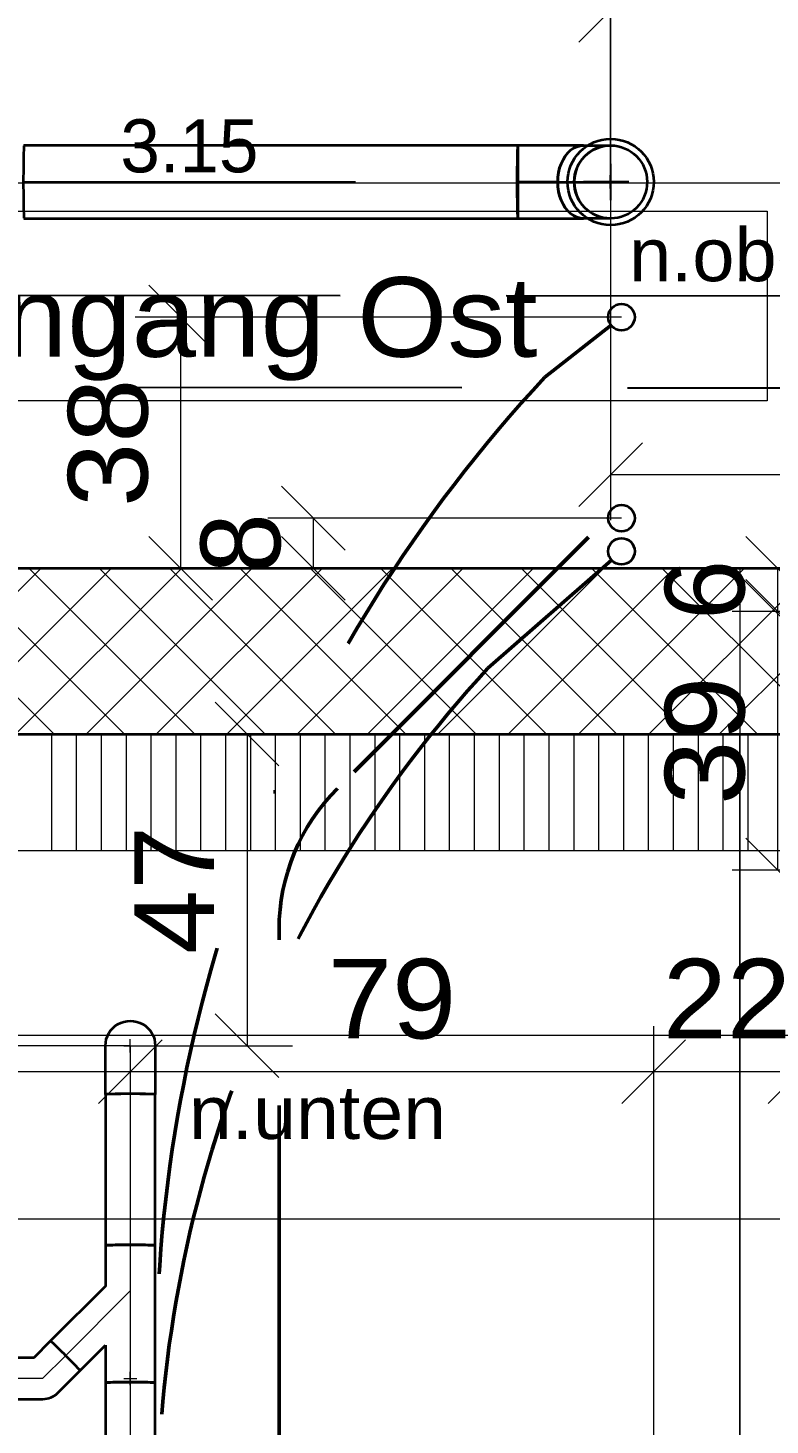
# Model space of a CAD drawing. Header units: millimetres. Extents: x -3497 to 2618, y -1809 to 2456.
# Drawn here: x 17 to 128.9, y 636.7 to 847.3 of the extents above; entities that cross this region are included whole.
import ezdxf
from ezdxf.enums import TextEntityAlignment as Align

# ---------------------------------------------------------------- set-up
doc = ezdxf.new("R2010")
doc.units = ezdxf.units.MM
doc.header["$LTSCALE"] = 100
doc.header["$PDMODE"] = 2
doc.header["$PDSIZE"] = 1
doc.linetypes.add('DASHDOT', pattern=[1, 0.5, -0.25, 0, -0.25])
doc.linetypes.add('DASHED', pattern=[0.75, 0.5, -0.25])
for name, color, linetype, true_color in [('10-0.05 Solid', 1, 'Continuous', 0xff0000), ('10-0.10 Punktlinie', 9, 'Continuous', 0x808080), ('10-0.18 Solid', 9, 'Continuous', 0x808080), ('20-(100) Aussenwände', 7, 'Continuous', 0xc0c0c0), ('20-Beton', 9, 'Continuous', 0x808080), ('30-Text', 7, 'Continuous', 0xff8000), ('30-Text 6', 3, 'Continuous', 0x00ff00), ('50-Sanitärapparate', 6, 'Continuous', 0xff00ff), ('50-Türen&Fenster', 9, 'Continuous', 0x808080), ('Bemaßung', 3, 'Continuous', 0x00ff00), ('Layer31', 9, 'Continuous', 0x808080)]:
    doc.layers.add(name, color=color, linetype=linetype, true_color=true_color)
doc.layers.add('10-0.05 Strichpunkt', color=7, linetype='Continuous')
doc.styles.add('Arial', font='arial.ttf')
doc.dimstyles.new('ISO-25', dxfattribs={"dimtxt": 2.5, "dimasz": 2.5, "dimexe": 1.25, "dimexo": 0.625, "dimtad": 1, "dimtxsty": 'Standard', "dimcen": 2.5, "dimadec": 0, "dimazin": 0, "dimtfac": 1, "dimtmove": 0, "dimatfit": 3, "dimfxl": 0, "dimarcsym": 0})

# ---------------------------------------------------------------- blocks, each defined once
blk = doc.blocks.new('vER1Sym_043_nNn026')
at = {"layer": '20-(100) Aussenwände', "color": 7, "linetype": 'DASHDOT', "lineweight": 18}
blk.add_point((32.4, 693.9), dxfattribs=at)
blk = doc.blocks.new('vEGuideLine_697_nNn029')
at = {"layer": '20-(100) Aussenwände', "color": 18, "linetype": 'DASHDOT', "lineweight": 13, "true_color": 0x000000}
blk.add_point((32.4, 643.74), dxfattribs=at)
blk = doc.blocks.new('vEBow_477_nNn034')
at = {"layer": '20-(100) Aussenwände', "color": 7, "linetype": 'DASHDOT', "lineweight": 18}
blk.add_line((32.4, 693.9), (32.4, 686.55), dxfattribs=at)
at = {"layer": '20-(100) Aussenwände', "color": 22, "linetype": 'Continuous', "lineweight": 35, "true_color": 0xc03000}
blk.add_lwpolyline([(28.65, 686.55), (28.65, 693.9), (28.69, 694.39), (28.78, 694.87), (28.94, 695.34), (29.16, 695.78), (29.43, 696.18), (29.75, 696.55), (30.12, 696.88), (30.53, 697.15), (30.97, 697.37), (31.43, 697.52), (31.91, 697.62), (32.4, 697.65), (32.89, 697.62), (33.37, 697.52), (33.84, 697.37), (34.28, 697.15), (34.69, 696.88), (35.06, 696.55), (35.38, 696.18), (35.65, 695.78), (35.87, 695.34), (36.03, 694.87), (36.12, 694.39), (36.15, 693.9), (36.15, 686.55), (36.12, 686.57), (36.03, 686.58), (35.87, 686.59), (35.65, 686.6), (35.38, 686.61), (35.06, 686.62), (34.69, 686.63), (34.28, 686.64), (33.84, 686.64), (33.37, 686.65), (32.89, 686.65), (32.4, 686.65), (31.91, 686.65), (31.43, 686.65), (30.97, 686.64), (30.53, 686.64), (30.12, 686.63), (29.75, 686.62), (29.43, 686.61), (29.16, 686.6), (28.94, 686.59), (28.78, 686.58), (28.69, 686.57)], close=True, dxfattribs=at)
blk = doc.blocks.new('vEPipe_357_nNn035')
at = {"layer": '20-(100) Aussenwände', "color": 7, "linetype": 'DASHDOT', "lineweight": 18}
blk.add_line((32.4, 686.55), (32.4, 663.81), dxfattribs=at)
at = {"layer": '20-(100) Aussenwände', "color": 22, "linetype": 'Continuous', "lineweight": 35, "true_color": 0xc03000}
blk.add_lwpolyline([(28.65, 686.55), (28.65, 663.81), (28.69, 663.82), (28.78, 663.83), (28.94, 663.84), (29.16, 663.85), (29.43, 663.86), (29.75, 663.86), (30.12, 663.87), (30.53, 663.88), (30.97, 663.88), (31.43, 663.88), (31.91, 663.88), (32.4, 663.89), (32.89, 663.88), (33.37, 663.88), (33.84, 663.88), (34.28, 663.88), (34.69, 663.87), (35.06, 663.86), (35.38, 663.86), (35.65, 663.85), (35.87, 663.84), (36.03, 663.83), (36.12, 663.82), (36.15, 663.81), (36.15, 686.55), (36.12, 686.56), (36.03, 686.57), (35.87, 686.58), (35.65, 686.59), (35.38, 686.6), (35.06, 686.61), (34.69, 686.61), (34.28, 686.62), (33.84, 686.62), (33.37, 686.63), (32.89, 686.63), (32.4, 686.63), (31.91, 686.63), (31.43, 686.63), (30.97, 686.62), (30.53, 686.62), (30.12, 686.61), (29.75, 686.61), (29.43, 686.6), (29.16, 686.59), (28.94, 686.58), (28.78, 686.57), (28.69, 686.56)], close=True, dxfattribs=at)
blk.add_lwpolyline([(36.15, 686.55), (36.12, 686.56), (36.03, 686.57), (35.87, 686.58), (35.65, 686.59), (35.38, 686.6), (35.06, 686.61), (34.69, 686.61), (34.28, 686.62), (33.84, 686.62), (33.37, 686.63), (32.89, 686.63), (32.4, 686.63), (31.91, 686.63), (31.43, 686.63), (30.97, 686.62), (30.53, 686.62), (30.12, 686.61), (29.75, 686.61), (29.43, 686.6), (29.16, 686.59), (28.94, 686.58), (28.78, 686.57), (28.69, 686.56), (28.65, 686.55)], dxfattribs=at)
blk = doc.blocks.new('vEBranch_162_nNn036')
at = {"layer": '20-(100) Aussenwände', "color": 7, "linetype": 'DASHDOT', "lineweight": 18}
for p, q in [((32.4, 663.81), (32.4, 643.11)), ((32.4, 656.96), (22.61, 647.17))]:
    blk.add_line(p, q, dxfattribs=at)
at = {"layer": '20-(100) Aussenwände', "color": 22, "linetype": 'Continuous', "lineweight": 35, "true_color": 0xc03000}
blk.add_lwpolyline([(28.65, 648.76), (28.65, 643.11), (28.69, 643.12), (28.78, 643.13), (28.94, 643.14), (29.16, 643.15), (29.43, 643.16), (29.75, 643.17), (30.12, 643.17), (30.53, 643.18), (30.97, 643.18), (31.43, 643.19), (31.91, 643.19), (32.4, 643.19), (32.89, 643.19), (33.37, 643.19), (33.84, 643.18), (34.28, 643.18), (34.69, 643.17), (35.06, 643.17), (35.38, 643.16), (35.65, 643.15), (35.87, 643.14), (36.03, 643.13), (36.12, 643.12), (36.15, 643.11), (36.15, 663.81), (36.12, 663.82), (36.03, 663.83), (35.87, 663.84), (35.65, 663.85), (35.38, 663.86), (35.06, 663.86), (34.69, 663.87), (34.28, 663.88), (33.84, 663.88), (33.37, 663.88), (32.89, 663.88), (32.4, 663.89), (31.91, 663.88), (31.43, 663.88), (30.97, 663.88), (30.53, 663.88), (30.12, 663.87), (29.75, 663.86), (29.43, 663.86), (29.16, 663.85), (28.94, 663.84), (28.78, 663.83), (28.69, 663.82), (28.65, 663.81), (28.65, 657.67), (20.38, 649.4), (20.41, 649.38), (20.47, 649.33), (20.57, 649.24), (20.7, 649.12), (20.86, 648.96), (21.06, 648.77), (21.28, 648.55), (21.52, 648.31), (21.79, 648.05), (22.07, 647.78), (22.35, 647.49), (22.64, 647.2), (22.93, 646.91), (23.22, 646.62), (23.49, 646.35), (23.75, 646.08), (23.99, 645.84), (24.21, 645.62), (24.4, 645.42), (24.56, 645.26), (24.68, 645.12), (24.77, 645.03), (24.82, 644.97), (24.84, 644.94)], close=True, dxfattribs=at)
blk.add_lwpolyline([(36.15, 663.81), (36.12, 663.82), (36.03, 663.83), (35.87, 663.84), (35.65, 663.85), (35.38, 663.86), (35.06, 663.86), (34.69, 663.87), (34.28, 663.88), (33.84, 663.88), (33.37, 663.88), (32.89, 663.88), (32.4, 663.89), (31.91, 663.88), (31.43, 663.88), (30.97, 663.88), (30.53, 663.88), (30.12, 663.87), (29.75, 663.86), (29.43, 663.86), (29.16, 663.85), (28.94, 663.84), (28.78, 663.83), (28.69, 663.82), (28.65, 663.81)], dxfattribs=at)
blk = doc.blocks.new('vEBow_889_nNn037')
at = {"layer": '20-(100) Aussenwände', "color": 22, "linetype": 'Continuous', "lineweight": 35, "true_color": 0xc03000}
blk.add_line((14.33, 646.89), (14.33, 640.59), dxfattribs=at)
at = {"layer": '20-(100) Aussenwände', "color": 7, "linetype": 'DASHDOT', "lineweight": 18}
for q in [(22.61, 647.17), (14.33, 643.74)]:
    blk.add_line((19.18, 643.74), q, dxfattribs=at)
at = {"layer": '20-(100) Aussenwände', "color": 22, "linetype": 'Continuous', "lineweight": 35, "true_color": 0xc03000}
blk.add_lwpolyline([(17.88, 646.89), (20.38, 649.4), (20.41, 649.38), (20.47, 649.33), (20.57, 649.24), (20.7, 649.12), (20.86, 648.96), (21.06, 648.77), (21.28, 648.55), (21.52, 648.31), (21.79, 648.05), (22.07, 647.78), (22.35, 647.49), (22.64, 647.2), (22.93, 646.91), (23.22, 646.62), (23.49, 646.35), (23.75, 646.08), (23.99, 645.84), (24.21, 645.62), (24.4, 645.42), (24.56, 645.26), (24.68, 645.12), (24.77, 645.03), (24.82, 644.97), (24.84, 644.94), (21.41, 641.51, -0.198886), (19.18, 640.59), (14.33, 640.59), (14.33, 646.89), (17.88, 646.89)], format="xyb", close=True, dxfattribs=at)
blk.add_lwpolyline([(24.84, 644.94), (24.82, 644.97), (24.77, 645.03), (24.68, 645.12), (24.56, 645.26), (24.4, 645.42), (24.21, 645.62), (23.99, 645.84), (23.75, 646.08), (23.49, 646.35), (23.22, 646.62), (22.93, 646.91), (22.64, 647.2), (22.35, 647.49), (22.07, 647.78), (21.79, 648.05), (21.52, 648.31), (21.28, 648.55), (21.06, 648.77), (20.86, 648.96), (20.7, 649.12), (20.57, 649.24), (20.47, 649.33), (20.41, 649.38), (20.38, 649.4)], dxfattribs=at)
blk = doc.blocks.new('vEPipe_834_nNn043')
at = {"layer": '20-(100) Aussenwände', "color": 7, "linetype": 'DASHDOT', "lineweight": 18}
blk.add_line((32.4, 643.11), (32.4, 535.85), dxfattribs=at)
at = {"layer": '20-(100) Aussenwände', "color": 22, "linetype": 'Continuous', "lineweight": 35, "true_color": 0xc03000}
blk.add_lwpolyline([(28.65, 643.11), (28.65, 535.85), (28.69, 535.86), (28.78, 535.87), (28.94, 535.88), (29.16, 535.89), (29.43, 535.9), (29.75, 535.91), (30.12, 535.91), (30.53, 535.92), (30.97, 535.92), (31.43, 535.93), (31.91, 535.93), (32.4, 535.93), (32.89, 535.93), (33.37, 535.93), (33.84, 535.92), (34.28, 535.92), (34.69, 535.91), (35.06, 535.91), (35.38, 535.9), (35.65, 535.89), (35.87, 535.88), (36.03, 535.87), (36.12, 535.86), (36.15, 535.85), (36.15, 643.11), (36.12, 643.12), (36.03, 643.13), (35.87, 643.14), (35.65, 643.15), (35.38, 643.16), (35.06, 643.17), (34.69, 643.17), (34.28, 643.18), (33.84, 643.18), (33.37, 643.19), (32.89, 643.19), (32.4, 643.19), (31.91, 643.19), (31.43, 643.19), (30.97, 643.18), (30.53, 643.18), (30.12, 643.17), (29.75, 643.17), (29.43, 643.16), (29.16, 643.15), (28.94, 643.14), (28.78, 643.13), (28.69, 643.12)], close=True, dxfattribs=at)
blk.add_lwpolyline([(36.15, 643.11), (36.12, 643.12), (36.03, 643.13), (35.87, 643.14), (35.65, 643.15), (35.38, 643.16), (35.06, 643.17), (34.69, 643.17), (34.28, 643.18), (33.84, 643.18), (33.37, 643.19), (32.89, 643.19), (32.4, 643.19), (31.91, 643.19), (31.43, 643.19), (30.97, 643.18), (30.53, 643.18), (30.12, 643.17), (29.75, 643.17), (29.43, 643.16), (29.16, 643.15), (28.94, 643.14), (28.78, 643.13), (28.69, 643.12), (28.65, 643.11)], dxfattribs=at)
blk = doc.blocks.new('vER2Sym_nNn0223')
at = {"layer": '20-(100) Aussenwände', "color": 7, "linetype": 'DASHDOT', "lineweight": 25}
blk.add_point((104.82, 824.11), dxfattribs=at)
blk = doc.blocks.new('vEGuideLine_1381_nNn0225')
at = {"layer": '20-(100) Aussenwände', "color": 16, "linetype": 'Continuous', "lineweight": 13, "true_color": 0x800000}
blk.add_point((104.82, 824.11), dxfattribs=at)
blk = doc.blocks.new('vEPipe_nNn0230')
at = {"layer": '20-(100) Aussenwände', "color": 7, "linetype": 'DASHDOT', "lineweight": 25}
blk.add_line((16.37, 824.11), (90.85, 824.11), dxfattribs=at)
at = {"layer": '20-(100) Aussenwände', "color": 22, "linetype": 'Continuous', "lineweight": 35, "true_color": 0xc03000}
blk.add_lwpolyline([(16.37, 818.61), (90.85, 818.61), (90.84, 818.66), (90.82, 818.8), (90.81, 819.03), (90.8, 819.35), (90.78, 819.75), (90.77, 820.22), (90.76, 820.76), (90.76, 821.36), (90.75, 822.01), (90.75, 822.69), (90.74, 823.39), (90.74, 824.11), (90.74, 824.83), (90.75, 825.54), (90.75, 826.22), (90.76, 826.86), (90.76, 827.46), (90.77, 828), (90.78, 828.48), (90.8, 828.88), (90.81, 829.19), (90.82, 829.43), (90.84, 829.57), (90.85, 829.61), (16.37, 829.61), (16.36, 829.57), (16.35, 829.43), (16.33, 829.19), (16.32, 828.88), (16.31, 828.48), (16.3, 828), (16.29, 827.46), (16.28, 826.86), (16.27, 826.22), (16.27, 825.54), (16.26, 824.83), (16.26, 824.11), (16.26, 823.39), (16.27, 822.69), (16.27, 822.01), (16.28, 821.36), (16.29, 820.76), (16.3, 820.22), (16.31, 819.75), (16.32, 819.35), (16.33, 819.03), (16.35, 818.8), (16.36, 818.66)], close=True, dxfattribs=at)
blk.add_lwpolyline([(16.37, 829.61), (16.36, 829.57), (16.35, 829.43), (16.33, 829.19), (16.32, 828.88), (16.31, 828.48), (16.3, 828), (16.29, 827.46), (16.28, 826.86), (16.27, 826.22), (16.27, 825.54), (16.26, 824.83), (16.26, 824.11), (16.26, 823.39), (16.27, 822.69), (16.27, 822.01), (16.28, 821.36), (16.29, 820.76), (16.3, 820.22), (16.31, 819.75), (16.32, 819.35), (16.33, 819.03), (16.35, 818.8), (16.36, 818.66), (16.37, 818.61)], dxfattribs=at)
blk = doc.blocks.new('vEBow_1480_nNn0231')
at = {"layer": '20-(100) Aussenwände', "color": 22, "linetype": 'Continuous', "lineweight": 35, "true_color": 0xc03000}
blk.add_line((90.85, 829.61), (90.85, 818.61), dxfattribs=at)
at = {"layer": '20-(100) Aussenwände', "color": 7, "linetype": 'DASHDOT', "lineweight": 25}
for q in [(90.85, 824.11), (100.73, 824.11)]:
    blk.add_line((96.64, 824.11), q, dxfattribs=at)
at = {"layer": '20-(100) Aussenwände', "color": 22, "linetype": 'Continuous', "lineweight": 35, "true_color": 0xc03000}
blk.add_lwpolyline([(100.73, 829.61), (90.85, 829.61), (90.85, 818.61), (100.73, 818.61), (100.22, 818.66), (99.72, 818.8), (99.24, 819.03), (98.78, 819.35), (98.36, 819.75), (97.98, 820.22), (97.64, 820.76), (97.36, 821.36), (97.13, 822.01), (96.97, 822.69), (96.87, 823.39), (96.84, 824.11), (96.87, 824.83), (96.97, 825.54), (97.13, 826.22), (97.36, 826.86), (97.64, 827.46), (97.98, 828), (98.36, 828.48), (98.78, 828.88), (99.24, 829.19), (99.72, 829.43), (100.22, 829.57)], close=True, dxfattribs=at)
blk = doc.blocks.new('vEBow_1481_nNn0232')
at = {"layer": '20-(100) Aussenwände', "color": 7, "linetype": 'DASHDOT', "lineweight": 25}
for p, q in [((104.82, 826.86), (104.82, 821.36)), ((104.82, 824.11), (100.73, 824.11)), ((107.57, 824.11), (102.07, 824.11))]:
    blk.add_line(p, q, dxfattribs=at)
at = {"layer": '20-(100) Aussenwände', "color": 22, "linetype": 'Continuous', "lineweight": 35, "true_color": 0xc03000}
blk.add_lwpolyline([(100.73, 829.61), (104.82, 829.61), (104.1, 829.57), (103.39, 829.43), (102.71, 829.19), (102.07, 828.88), (101.47, 828.48), (100.93, 828), (100.45, 827.46), (100.05, 826.86), (99.74, 826.22), (99.51, 825.54), (99.36, 824.83), (99.32, 824.11), (99.36, 823.39), (99.51, 822.69), (99.74, 822.01), (100.05, 821.36), (100.45, 820.76), (100.93, 820.22), (101.47, 819.75), (102.07, 819.35), (102.71, 819.03), (103.39, 818.8), (104.1, 818.66), (104.82, 818.61), (100.73, 818.61), (100.22, 818.66), (99.72, 818.8), (99.24, 819.03), (98.78, 819.35), (98.36, 819.75), (97.98, 820.22), (97.64, 820.76), (97.36, 821.36), (97.13, 822.01), (96.97, 822.69), (96.87, 823.39), (96.84, 824.11), (96.87, 824.83), (96.97, 825.54), (97.13, 826.22), (97.36, 826.86), (97.64, 827.46), (97.98, 828), (98.36, 828.48), (98.78, 828.88), (99.24, 829.19), (99.72, 829.43), (100.22, 829.57)], close=True, dxfattribs=at)
blk.add_lwpolyline([(100.73, 829.61), (100.22, 829.57), (99.72, 829.43), (99.24, 829.19), (98.78, 828.88), (98.36, 828.48), (97.98, 828), (97.64, 827.46), (97.36, 826.86), (97.13, 826.22), (96.97, 825.54), (96.87, 824.83), (96.84, 824.11), (96.87, 823.39), (96.97, 822.69), (97.13, 822.01), (97.36, 821.36), (97.64, 820.76), (97.98, 820.22), (98.36, 819.75), (98.78, 819.35), (99.24, 819.03), (99.72, 818.8), (100.22, 818.66), (100.73, 818.61)], dxfattribs=at)
blk = doc.blocks.new('vEMuffe_160_nNn0233')
at = {"layer": '20-(100) Aussenwände', "color": 7, "linetype": 'DASHDOT', "lineweight": 25}
for p, q in [((104.82, 826.86), (104.82, 821.36)), ((107.57, 824.11), (102.07, 824.11))]:
    blk.add_line(p, q, dxfattribs=at)
at = {"layer": '20-(100) Aussenwände', "color": 22, "linetype": 'Continuous', "lineweight": 35, "true_color": 0xc03000}
for radius in [6.5, 5.5, 5.5]:
    blk.add_circle((104.82, 824.11), radius, dxfattribs=at)
blk = doc.blocks.new('*D341')
at = {"layer": '10-0.05 Strichpunkt', "color": 6, "linetype": 'Continuous', "lineweight": 13, "true_color": 0xff00ff}
for p, q in [((104.82, 894.11), (104.82, 773.14)), ((202.33, 828.71), (202.33, 773.14)), ((100.02, 775.2), (109.62, 784.8)), ((207.13, 784.8), (197.53, 775.2)), ((104.82, 780), (202.33, 780))]:
    blk.add_line(p, q, dxfattribs=at)
at = {"layer": '10-0.05 Strichpunkt', "color": 6, "linetype": 'Continuous', "lineweight": 13, "true_color": 0xff00ff, "style": 'Arial', "width": 1.03866}
blk.add_text('98', height=12, dxfattribs=at).set_placement((143.9, 785), (163.25, 785), align=Align.FIT)
blk = doc.blocks.new('_Oblique')
at = {"color": 0, "linetype": 'ByBlock', "lineweight": -2}
blk.add_line((-0.5, -0.5), (0.5, 0.5), dxfattribs=at)
blk = doc.blocks.new('*D345')
at = {"layer": '10-0.05 Strichpunkt', "color": 6, "linetype": 'Continuous', "lineweight": 13, "true_color": 0xff00ff}
for p, q in [((2.41, 815.93), (2.41, 856.86)), ((104.82, 824.11), (104.82, 856.86)), ((-2.39, 845.2), (7.21, 854.8)), ((109.62, 854.8), (100.02, 845.2)), ((104.82, 850), (2.41, 850))]:
    blk.add_line(p, q, dxfattribs=at)
at = {"layer": '10-0.05 Strichpunkt', "color": 6, "linetype": 'Continuous', "lineweight": 13, "true_color": 0xff00ff, "style": 'Arial', "width": 1.060137}
blk.add_text('102', height=12, dxfattribs=at).set_placement((38.8, 855), (68.42, 855), align=Align.FIT)
blk = doc.blocks.new('*D348')
at = {"layer": '10-0.05 Strichpunkt', "color": 6, "linetype": 'Continuous', "lineweight": 13, "true_color": 0xff00ff}
for p, q in [((35.2, 808.53), (44.8, 798.93)), ((106.45, 803.73), (33.14, 803.73)), ((40, 765.85), (40, 803.73)), ((44.8, 761.05), (35.2, 770.65)), ((54.24, 765.85), (33.14, 765.85))]:
    blk.add_line(p, q, dxfattribs=at)
at = {"layer": '10-0.05 Strichpunkt', "color": 6, "linetype": 'Continuous', "lineweight": 13, "true_color": 0xff00ff, "style": 'Arial', "width": 1.03866}
blk.add_text('38', height=12, rotation=90, dxfattribs=at).set_placement((35, 775.12), (35, 794.46), align=Align.FIT)
blk = doc.blocks.new('*D349')
at = {"layer": '10-0.05 Strichpunkt', "color": 6, "linetype": 'Continuous', "lineweight": 13, "true_color": 0xff00ff}
for p, q in [((64.8, 768.63), (55.2, 778.23)), ((106.45, 773.43), (53.14, 773.43)), ((60, 765.85), (60, 773.43)), ((60, 773.43), (60, 773.43)), ((55.2, 770.65), (64.8, 761.05)), ((56.48, 765.85), (66.86, 765.85)), ((60, 765.85), (60, 765.85))]:
    blk.add_line(p, q, dxfattribs=at)
at = {"layer": '10-0.05 Strichpunkt', "color": 6, "linetype": 'Continuous', "lineweight": 13, "true_color": 0xff00ff, "style": 'Arial', "width": 0.974227}
blk.add_text('8', height=12, rotation=90, dxfattribs=at).set_placement((55, 765.11), (55, 774.18), align=Align.FIT)
blk = doc.blocks.new('*D350')
at = {"layer": '10-0.05 Strichpunkt', "color": 6, "linetype": 'Continuous', "lineweight": 13, "true_color": 0xff00ff}
for p, q in [((134.8, 761.05), (125.2, 770.65)), ((135.07, 765.85), (123.14, 765.85)), ((130, 765.85), (130, 759.38)), ((130, 765.85), (130, 765.85)), ((125.2, 764.18), (134.8, 754.58)), ((140.84, 759.38), (123.14, 759.38)), ((130, 759.38), (130, 759.38))]:
    blk.add_line(p, q, dxfattribs=at)
at = {"layer": '10-0.05 Strichpunkt', "color": 6, "linetype": 'Continuous', "lineweight": 13, "true_color": 0xff00ff, "style": 'Arial', "width": 0.974227}
blk.add_text('6', height=12, rotation=90, dxfattribs=at).set_placement((125, 758.08), (125, 767.15), align=Align.FIT)
blk = doc.blocks.new('*D351')
at = {"layer": '10-0.05 Strichpunkt', "color": 6, "linetype": 'Continuous', "lineweight": 13, "true_color": 0xff00ff}
for p, q in [((125.2, 764.18), (134.8, 754.58)), ((140.84, 759.38), (123.14, 759.38)), ((130, 759.38), (130, 720.38)), ((134.8, 715.58), (125.2, 725.18)), ((140.84, 720.38), (123.14, 720.38))]:
    blk.add_line(p, q, dxfattribs=at)
at = {"layer": '10-0.05 Strichpunkt', "color": 6, "linetype": 'Continuous', "lineweight": 13, "true_color": 0xff00ff, "style": 'Arial', "width": 1.03866}
blk.add_text('39', height=12, rotation=90, dxfattribs=at).set_placement((125, 730.21), (125, 749.55), align=Align.FIT)
blk = doc.blocks.new('*D354')
at = {"layer": '10-0.05 Strichpunkt', "color": 6, "linetype": 'Continuous', "lineweight": 13, "true_color": 0xff00ff}
for p, q in [((-109.8, 669.59), (-109.8, 696.86)), ((-114.6, 685.2), (-105, 694.8)), ((37.2, 694.8), (27.6, 685.2)), ((32.4, 693.9), (32.4, 683.14)), ((-109.8, 690), (32.4, 690))]:
    blk.add_line(p, q, dxfattribs=at)
at = {"layer": '10-0.05 Strichpunkt', "color": 6, "linetype": 'Continuous', "lineweight": 13, "true_color": 0xff00ff, "style": 'Arial', "width": 1.060137}
blk.add_text('142', height=12, dxfattribs=at).set_placement((-53.5, 695), (-23.89, 695), align=Align.FIT)
blk = doc.blocks.new('*D355')
at = {"layer": '10-0.05 Strichpunkt', "color": 6, "linetype": 'Continuous', "lineweight": 13, "true_color": 0xff00ff}
for p, q in [((111.32, 452.09), (111.32, 696.86)), ((27.6, 685.2), (37.2, 694.8)), ((32.4, 693.9), (32.4, 683.14)), ((116.12, 694.8), (106.52, 685.2)), ((32.4, 690), (111.32, 690))]:
    blk.add_line(p, q, dxfattribs=at)
at = {"layer": '10-0.05 Strichpunkt', "color": 6, "linetype": 'Continuous', "lineweight": 13, "true_color": 0xff00ff, "style": 'Arial', "width": 1.03866}
blk.add_text('79', height=12, dxfattribs=at).set_placement((62.19, 695), (81.54, 695), align=Align.FIT)
blk = doc.blocks.new('*D356')
at = {"layer": '10-0.05 Strichpunkt', "color": 6, "linetype": 'Continuous', "lineweight": 13, "true_color": 0xff00ff}
for p, q in [((111.32, 452.09), (111.32, 696.86)), ((133.38, 452.59), (133.38, 696.86)), ((116.12, 694.8), (106.52, 685.2)), ((128.58, 685.2), (138.18, 694.8)), ((111.32, 690), (133.38, 690)), ((111.32, 690), (111.32, 690)), ((133.38, 690), (133.38, 690))]:
    blk.add_line(p, q, dxfattribs=at)
at = {"layer": '10-0.05 Strichpunkt', "color": 6, "linetype": 'Continuous', "lineweight": 13, "true_color": 0xff00ff, "style": 'Arial', "width": 1.03866}
blk.add_text('22', height=12, dxfattribs=at).set_placement((112.68, 695), (132.02, 695), align=Align.FIT)
blk = doc.blocks.new('*D358')
at = {"layer": '10-0.05 Strichpunkt', "color": 6, "linetype": 'Continuous', "lineweight": 13, "true_color": 0xff00ff}
for p, q in [((45.2, 745.69), (54.8, 736.09)), ((23.39, 740.89), (56.86, 740.89)), ((50, 740.89), (50, 693.9)), ((54.8, 689.1), (45.2, 698.7)), ((32.4, 693.9), (56.86, 693.9))]:
    blk.add_line(p, q, dxfattribs=at)
at = {"layer": '10-0.05 Strichpunkt', "color": 6, "linetype": 'Continuous', "lineweight": 13, "true_color": 0xff00ff, "style": 'Arial', "width": 1.03866}
blk.add_text('47', height=12, rotation=90, dxfattribs=at).set_placement((45, 707.72), (45, 727.07), align=Align.FIT)
blk = doc.blocks.new('*D360')
at = {"layer": '10-0.05 Strichpunkt', "color": 6, "linetype": 'Continuous', "lineweight": 13, "true_color": 0xff00ff}
for p, q in [((5.2, 698.7), (14.8, 689.1)), ((32.4, 693.9), (3.14, 693.9)), ((10, 693.9), (10, 452.09)), ((14.8, 447.29), (5.2, 456.89)), ((111.32, 452.09), (3.14, 452.09))]:
    blk.add_line(p, q, dxfattribs=at)
at = {"layer": '10-0.05 Strichpunkt', "color": 6, "linetype": 'Continuous', "lineweight": 13, "true_color": 0xff00ff, "style": 'Arial', "width": 1.060137}
blk.add_text('242', height=12, rotation=90, dxfattribs=at).set_placement((5, 558.19), (5, 587.8), align=Align.FIT)
blk = doc.blocks.new('*X515')
at = {"layer": '10-0.05 Solid', "color": 18, "linetype": 'Continuous', "lineweight": 13, "true_color": 0x000000}
for p, q in [((20.55, 723.35), (20.55, 740.85)), ((24.3, 723.35), (24.3, 740.85)), ((28.05, 723.35), (28.05, 740.85)), ((31.8, 723.35), (31.8, 740.85)), ((35.55, 723.35), (35.55, 740.85)), ((39.3, 723.35), (39.3, 740.85)), ((43.05, 723.35), (43.05, 740.85)), ((46.8, 723.35), (46.8, 740.85)), ((50.55, 723.35), (50.55, 740.85)), ((54.3, 723.35), (54.3, 740.85)), ((58.05, 723.35), (58.05, 740.85)), ((61.8, 723.35), (61.8, 740.85)), ((65.55, 723.35), (65.55, 740.85)), ((69.3, 723.35), (69.3, 740.85)), ((73.05, 723.35), (73.05, 740.85)), ((76.8, 723.35), (76.8, 740.85)), ((80.55, 723.35), (80.55, 740.85)), ((84.3, 723.35), (84.3, 740.85)), ((88.05, 723.35), (88.05, 740.85)), ((91.8, 723.35), (91.8, 740.85)), ((95.55, 723.35), (95.55, 740.85)), ((99.3, 723.35), (99.3, 740.85)), ((103.05, 723.35), (103.05, 740.85)), ((106.8, 723.35), (106.8, 740.85)), ((110.55, 723.35), (110.55, 740.85)), ((114.3, 723.35), (114.3, 740.85)), ((118.05, 723.35), (118.05, 740.85)), ((121.8, 723.35), (121.8, 740.85)), ((125.55, 723.35), (125.55, 740.85))]:
    blk.add_line(p, q, dxfattribs=at)
blk = doc.blocks.new('*X516')
at = {"layer": '10-0.05 Solid', "color": 18, "linetype": 'Continuous', "lineweight": 13, "true_color": 0x000000}
for p, q in [((-6.1, 740.85), (18.9, 765.85)), ((20.91, 740.85), (-4.09, 765.85)), ((4.5, 740.85), (29.5, 765.85)), ((31.52, 740.85), (6.52, 765.85)), ((15.11, 740.85), (40.11, 765.85)), ((42.13, 740.85), (17.13, 765.85)), ((25.72, 740.85), (50.72, 765.85)), ((52.73, 740.85), (27.73, 765.85)), ((36.32, 740.85), (61.32, 765.85)), ((63.34, 740.85), (38.34, 765.85)), ((46.93, 740.85), (71.93, 765.85)), ((73.95, 740.85), (48.95, 765.85)), ((57.54, 740.85), (82.54, 765.85)), ((84.55, 740.85), (59.55, 765.85)), ((68.14, 740.85), (93.14, 765.85)), ((95.16, 740.85), (70.16, 765.85)), ((78.75, 740.85), (103.75, 765.85)), ((105.77, 740.85), (80.77, 765.85)), ((89.36, 740.85), (114.36, 765.85)), ((116.37, 740.85), (91.37, 765.85)), ((99.96, 740.85), (124.96, 765.85)), ((126.98, 740.85), (101.98, 765.85)), ((110.57, 740.85), (135.57, 765.85)), ((137.59, 740.85), (112.59, 765.85)), ((121.18, 740.85), (146.18, 765.85)), ((148.19, 740.85), (123.19, 765.85))]:
    blk.add_line(p, q, dxfattribs=at)
blk = doc.blocks.new('AnonymMegaMac_nNn0935')
at = {"layer": '20-Beton', "color": 8, "linetype": 'Continuous', "lineweight": 13, "true_color": 0x808080}
blk.add_line((371.33, 740.84), (-82.67, 740.85), dxfattribs=at)
blk = doc.blocks.new('AnonymMegaMac_nNn0990')
at = {"layer": '20-Beton', "color": 8, "linetype": 'Continuous', "lineweight": 13, "true_color": 0x808080}
blk.add_line((-112.67, 667.82), (1067.35, 667.78), dxfattribs=at)
blk = doc.blocks.new('AnonymMegaMac_nNn0991')
at = {"layer": '20-Beton', "color": 8, "linetype": 'Continuous', "lineweight": 13, "true_color": 0x808080}
blk.add_line((-112.67, 667.82), (1067.35, 667.78), dxfattribs=at)
blk = doc.blocks.new('AnonymMegaMac_nNn01003')
at = {"layer": '20-Beton', "color": 8, "linetype": 'Continuous', "lineweight": 13, "true_color": 0x808080}
blk.add_line((-112.67, 823.97), (202.34, 823.97), dxfattribs=at)
at = {"layer": '20-Beton', "color": 8, "linetype": 'Continuous', "lineweight": 18, "true_color": 0x808080, "style": 'Arial', "width": 0.957658}
blk.add_text('3.15', height=8, dxfattribs=at).set_placement((30.9, 825.56), (51.71, 825.56), align=Align.FIT)
blk = doc.blocks.new('AnonymMegaMac_nNn01206')
at = {"layer": '20-Beton', "color": 8, "linetype": 'Continuous', "lineweight": 13, "true_color": 0x808080}
blk.add_line((-155.17, 695.51), (676.83, 695.51), dxfattribs=at)

msp = doc.modelspace()

# ---------------------------------------------------------------- linework, layer by layer
at = {"layer": '10-0.05 Solid', "color": 1, "linetype": 'DASHDOT', "lineweight": 50, "true_color": 0xff0000}
msp.add_line((94.89, 794.67), (104.88, 802.5), dxfattribs=at)
msp.add_arc((254.9, 645.75), 218.59, 137.0553, 222.9447, dxfattribs=at)
at = {"layer": '10-0.05 Strichpunkt', "color": 1, "linetype": 'Continuous', "lineweight": 35, "true_color": 0xff0000}
msp.add_circle((106.45, 803.73), 2, dxfattribs=at)
at = {"layer": '10-0.10 Punktlinie', "color": 8, "linetype": 'Continuous', "lineweight": 13, "true_color": 0x808080}
for points in [[(-112.67, 765.85), (124.32, 765.85)], [(124.32, 765.85), (124.32, 390.91)]]:
    msp.add_lwpolyline(points, dxfattribs=at)
at = {"layer": '10-0.18 Solid', "color": 8, "linetype": 'Continuous', "lineweight": 35, "true_color": 0x808080}
msp.add_line((-112.67, 740.85), (676.83, 740.85), dxfattribs=at)
at = {"layer": '30-Text', "color": 30, "linetype": 'DASHED', "lineweight": 25, "true_color": 0xff8000}
msp.add_lwpolyline([(-435.94, 807.3), (560.37, 806.71, 0.414214), (570.37, 816.71), (570.37, 925.55)], format="xyb", dxfattribs=at)
msp.add_lwpolyline([(157.37, 793), (-435.94, 793.59)], dxfattribs=at)
at = {"layer": '30-Text 6', "color": 3, "linetype": 'DASHED', "lineweight": 50, "true_color": 0x00ff00}
for p, q in [((101.5, 770.55), (63.61, 732.66)), ((86.32, 750.8), (104.95, 767.11)), ((54.83, 259.88), (54.83, 711.45))]:
    msp.add_line(p, q, dxfattribs=at)
for centre, radius, start, end in [((225.2, 623.1), 188.67, 137.3996, 222.6004), ((84.83, 711.45), 30, 135, 180)]:
    msp.add_arc(centre, radius, start, end, dxfattribs=at)
at = {"layer": '50-Sanitärapparate', "color": 8, "linetype": 'Continuous', "lineweight": 13, "true_color": 0x808080}
msp.add_lwpolyline([(-112.67, 765.85), (202.34, 765.85), (202.34, 905.98), (17.34, 905.98), (17.34, 948.89), (-112.66, 948.89), (-112.66, 905.98), (-112.67, 905.98)], close=True, dxfattribs=at)
for points in [[(-112.67, 740.85), (1092.33, 740.85)], [(-112.67, 740.85), (1092.33, 740.85)], [(-112.67, 740.85), (1092.33, 740.85)], [(-112.67, 740.85), (1092.33, 740.85)], [(-112.67, 740.85), (1092.33, 740.85)], [(124.32, 740.85), (623.99, 740.85)], [(124.32, 390.9), (124.32, 740.85)]]:
    msp.add_lwpolyline(points, dxfattribs=at)
at = {"layer": '50-Türen&Fenster', "color": 8, "linetype": 'Continuous', "lineweight": 13, "true_color": 0x808080}
msp.add_line((124.32, 740.85), (124.32, 390.91), dxfattribs=at)
at = {"layer": '50-Türen&Fenster', "color": 8, "linetype": 'Continuous', "lineweight": 35, "true_color": 0x808080}
msp.add_lwpolyline([(202.34, 765.85), (-112.67, 765.85)], dxfattribs=at)
at = {"layer": '50-Türen&Fenster', "color": 8, "linetype": 'Continuous', "lineweight": 18, "true_color": 0x808080}
msp.add_lwpolyline([(-137.67, 723.35), (676.83, 723.35)], dxfattribs=at)
at = {"layer": 'Bemaßung', "color": 3, "linetype": 'Continuous', "lineweight": 35, "true_color": 0x00ff00}
for centre in [(106.45, 773.43), (106.45, 768.43)]:
    msp.add_circle(centre, 2, dxfattribs=at)
at = {"layer": 'Layer31', "color": 8, "linetype": 'Continuous', "lineweight": 13, "true_color": 0x808080}
msp.add_lwpolyline([(-43.48, 819.71), (128.42, 819.71), (128.42, 791.14), (-43.48, 791.14)], close=True, dxfattribs=at)

# ---------------------------------------------------------------- block references
for name in ['AnonymMegaMac_nNn01003', 'vEMuffe_160_nNn0233', 'vEPipe_nNn0230', 'vEBow_1480_nNn0231', 'vEBow_1481_nNn0232', 'vER2Sym_nNn0223', 'vEGuideLine_1381_nNn0225', '*X516', 'AnonymMegaMac_nNn0935', '*X515', 'AnonymMegaMac_nNn0990', 'AnonymMegaMac_nNn0991', 'AnonymMegaMac_nNn01206', 'vEBow_477_nNn034', 'vER1Sym_043_nNn026', 'vEPipe_357_nNn035', 'vEBranch_162_nNn036', 'vEBow_889_nNn037', 'vEGuideLine_697_nNn029', 'vEPipe_834_nNn043']:
    msp.add_blockref(name, (0, 0))

# ---------------------------------------------------------------- texts
at = {"layer": '10-0.05 Strichpunkt', "color": 216, "linetype": 'Continuous', "lineweight": 25, "true_color": 0x800080, "style": 'Arial'}
for s, width, p, p2 in [('n.oben', 1.024074, (107.6, 809.15), (142.56, 809.15)), ('n.unten', 1.041577, (41.22, 679.85), (80.02, 679.85))]:
    msp.add_text(s, height=8, dxfattribs=dict(at, width=width)).set_placement(p, p2, align=Align.FIT)
at = {"layer": 'Layer31', "color": 8, "linetype": 'Continuous', "lineweight": 13, "true_color": 0x808080, "style": 'Arial', "width": 1.043115}
msp.add_text('0.04 Eingang Ost', height=12, dxfattribs=at).set_placement((-41.21, 797.76), (93.79, 797.76), align=Align.FIT)

# ---------------------------------------------------------------- dimensions: what is measured, and where the dimension line sits
at = {"layer": '10-0.05 Strichpunkt', "color": 6, "linetype": 'Continuous', "lineweight": 13, "true_color": 0xff00ff}
for base, p1, p2, picture, middle in [((202.33, 780), (104.82, 894.11), (202.33, 828.71), '*D341', (153.57, 791)), ((32.4, 690), (-109.8, 669.59), (32.4, 693.9), '*D354', (-38.7, 701)), ((111.32, 690), (32.4, 693.9), (111.32, 452.09), '*D355', (71.86, 701)), ((133.38, 690), (111.32, 452.09), (133.38, 452.59), '*D356', (122.35, 701))]:
    dim = msp.add_linear_dim(base=base, p1=p1, p2=p2, dimstyle='ISO-25', override={"dimtxt": 12, "dimasz": 12, "dimexe": 8.571429, "dimgap": 1.714286, "dimtad": 1, "dimjust": 0, "dimdec": 0, "dimzin": 8, "dimpost": '<>', "dimtxsty": 'Arial', "dimblk1": 'Oblique', "dimblk2": 'Oblique', "dimsah": 1, "dimclrd": 6, "dimclre": 6, "dimclrt": 6, "dimadec": 0}, dxfattribs=at)
    dim.commit()
    dim.dimension.update_dxf_attribs({"geometry": picture, "text_midpoint": middle})
dim = msp.add_linear_dim(base=(2.41, 850), p1=(104.82, 824.11), p2=(2.41, 815.93), angle=180, dimstyle='ISO-25', override={"dimtxt": 12, "dimasz": 12, "dimexe": 8.571429, "dimgap": 1.714286, "dimtad": 1, "dimjust": 0, "dimdec": 0, "dimzin": 8, "dimpost": '<>', "dimtxsty": 'Arial', "dimblk1": 'Oblique', "dimblk2": 'Oblique', "dimsah": 1, "dimclrd": 6, "dimclre": 6, "dimclrt": 6, "dimadec": 0}, dxfattribs=at)
dim.commit()
dim.dimension.update_dxf_attribs({"geometry": '*D345', "text_midpoint": (53.61, 861)})
for base, p1, p2, angle, picture, middle in [((40, 803.73), (54.24, 765.85), (106.45, 803.73), 90, '*D348', (29, 784.79)), ((60, 773.43), (56.48, 765.85), (106.45, 773.43), 90, '*D349', (49, 769.64)), ((130, 759.38), (135.07, 765.85), (140.84, 759.38), 270, '*D350', (119, 762.62)), ((130, 720.38), (140.84, 759.38), (140.84, 720.38), 270, '*D351', (119, 739.88)), ((50, 693.9), (23.39, 740.89), (32.4, 693.9), 270, '*D358', (39, 717.4)), ((10, 452.09), (32.4, 693.9), (111.32, 452.09), 270, '*D360', (-1, 572.99))]:
    dim = msp.add_linear_dim(base=base, p1=p1, p2=p2, angle=angle, dimstyle='ISO-25', override={"dimtxt": 12, "dimasz": 12, "dimexe": 8.571429, "dimgap": 1.714286, "dimtad": 1, "dimjust": 0, "dimdec": 0, "dimzin": 8, "dimpost": '<>', "dimtxsty": 'Arial', "dimblk1": 'Oblique', "dimblk2": 'Oblique', "dimsah": 1, "dimclrd": 6, "dimclre": 6, "dimclrt": 6, "dimadec": 0}, dxfattribs=at)
    dim.commit()
    dim.dimension.update_dxf_attribs({"geometry": picture, "text_midpoint": middle, "text_rotation": 90})

doc.saveas('drawing.dxf')
